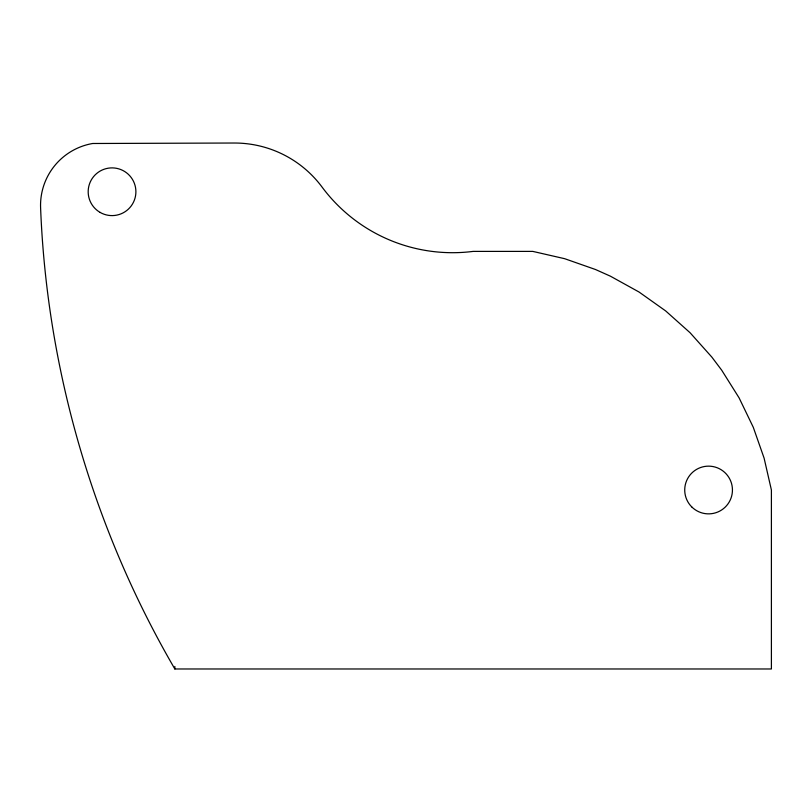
<?xml version="1.0" encoding="UTF-8"?>
<svg xmlns="http://www.w3.org/2000/svg" width="812" height="812" viewBox="0 0 812 812"><rect width="100%" height="100%" fill="white"/><g stroke="black" fill="none" stroke-linecap="round" stroke-linejoin="round"><path stroke-width="1.22" d="M174.854 668.976L771.4 668.976L771.4 490.012L764.102 458.141L753.282 427.295L739.082 397.85L721.685 370.17L711.85 357.107L690.068 332.727L665.688 310.945L639.034 292.015L610.421 276.192L595.5 269.513L564.655 258.693L532.784 251.395L473.132 251.395A162.613 162.613 0 0 1 322.039 187.044A109.031 109.031 0 0 0 234.516 143.024L92.71 143.491A62.757 62.757 0 0 0 40.6 207.852C46.923 369.45 93.451 529.241 174.854 668.976L174.854 666.459M691.712 506.881A23.863 23.863 0 0 0 731.632 496.183A23.863 23.863 0 0 0 702.4 466.961A23.863 23.863 0 0 0 691.712 506.881M100.109 212.409A23.863 23.863 0 0 0 135.898 191.744A23.863 23.863 0 0 0 100.109 171.078A23.863 23.863 0 0 0 100.109 212.409"/></g></svg>
